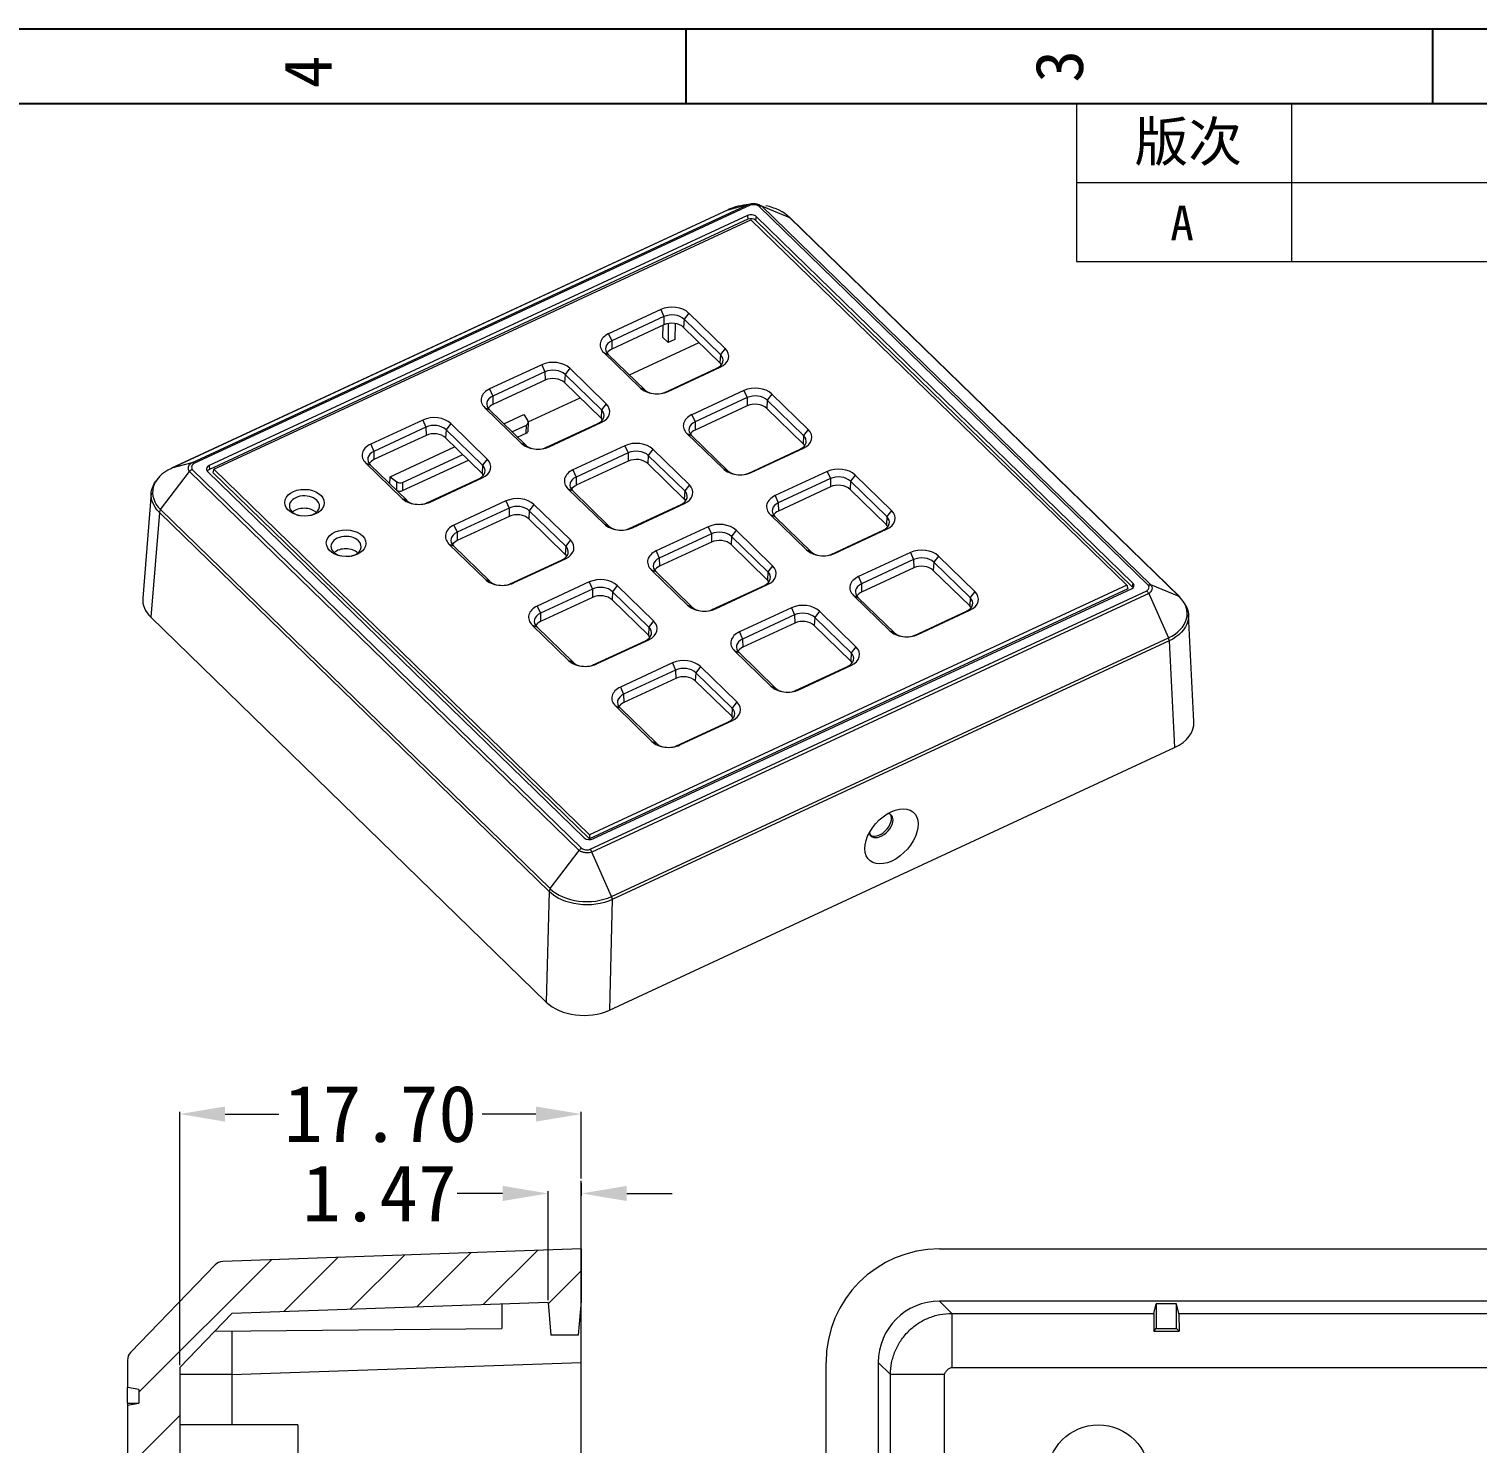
# Model space of a CAD drawing. Header units: inches. Extents: x -855 to -579, y 2307 to 2702.
# Drawn here: x -713.3 to -649.5, y 2636.2 to 2698.6 of the extents above; entities that cross this region are included whole.
import ezdxf
from ezdxf.enums import TextEntityAlignment as Align
from ezdxf.lldxf.tags import DXFTag

# ---------------------------------------------------------------- set-up
doc = ezdxf.new("R2010")
doc.units = ezdxf.units.IN
doc.header["$MEASUREMENT"] = 0
for name, color, linetype in [('10', 7, 'Continuous'), ('50', 7, 'Continuous'), ('dtext', 4, 'Continuous')]:
    doc.layers.add(name, color=color, linetype=linetype)
doc.styles.add('仿宋', font='SIMFANG.TTF', dxfattribs={"width": 0.7})
doc.styles.add('宋体', font='SimSun.ttf', dxfattribs={"width": 0.7})
tags = doc.linetypes.add('PHANTOM', pattern=[2.5, 1.25, -0.25, 0.25, -0.25, 0.25, -0.25]).pattern_tags.tags
tags[14:15] = [DXFTag(74, 4), DXFTag(75, 0), DXFTag(340, '0'), DXFTag(46, 0.0), DXFTag(50, 0.0), DXFTag(44, 0.0), DXFTag(45, 0.0)]
tags[12:13] = [DXFTag(74, 4), DXFTag(75, 0), DXFTag(340, '0'), DXFTag(46, 0.0), DXFTag(50, 0.0), DXFTag(44, 0.0), DXFTag(45, 0.0)]
tags[10:11] = [DXFTag(74, 4), DXFTag(75, 0), DXFTag(340, '0'), DXFTag(46, 0.0), DXFTag(50, 0.0), DXFTag(44, 0.0), DXFTag(45, 0.0)]
tags[8:9] = [DXFTag(74, 4), DXFTag(75, 0), DXFTag(340, '0'), DXFTag(46, 0.0), DXFTag(50, 0.0), DXFTag(44, 0.0), DXFTag(45, 0.0)]
tags[6:7] = [DXFTag(74, 4), DXFTag(75, 0), DXFTag(340, '0'), DXFTag(46, 0.0), DXFTag(50, 0.0), DXFTag(44, 0.0), DXFTag(45, 0.0)]
tags[4:5] = [DXFTag(74, 4), DXFTag(75, 0), DXFTag(340, '0'), DXFTag(46, 0.0), DXFTag(50, 0.0), DXFTag(44, 0.0), DXFTag(45, 0.0)]
doc.dimstyles.new('2.5', dxfattribs={"dimtxt": 2.5, "dimasz": 2, "dimexe": 0.1, "dimexo": 0.1, "dimgap": 0.1, "dimtad": 0, "dimzin": 0, "dimdsep": 46, "dimtxsty": 'Standard', "dimcen": 0, "dimclrd": 4, "dimclre": 4, "dimclrt": 3, "dimadec": 1, "dimazin": 0, "dimtfac": 1, "dimtofl": 0, "dimtmove": 0, "dimatfit": 3, "dimfxl": 0, "dimtolj": 1, "dimtzin": 0, "dimlwd": 9, "dimlwe": 9, "dimarcsym": 0})

# ---------------------------------------------------------------- blocks, each defined once
blk = doc.blocks.new('HATCH1')
at = {"color": 6, "lineweight": 9}
for p, q in [((215.939, 520.332), (218.326, 522.716)), ((218.871, 520.434), (221.258, 522.819)), ((221.804, 520.536), (224.191, 522.921)), ((224.736, 520.639), (227.123, 523.023)), ((209.555, 516.781), (215.394, 522.614)), ((227.594, 520.667), (229.055, 522.126)), ((209.055, 513.454), (211.355, 515.752))]:
    blk.add_line(p, q, dxfattribs=at)
blk = doc.blocks.new('*D63')
at = {"color": 4, "lineweight": 9}
for p, q in [((-690.408, 2642.546), (-690.408, 2647.347)), ((-688.942, 2647.699), (-688.942, 2647.147)), ((-692.408, 2647.247), (-694.408, 2647.247)), ((-686.942, 2647.247), (-684.942, 2647.247))]:
    blk.add_line(p, q, dxfattribs=at)
for points in [[(-692.408, 2647.581), (-692.408, 2646.914), (-690.408, 2647.247)], [(-686.942, 2647.581), (-686.942, 2646.914), (-688.942, 2647.247)]]:
    blk.add_solid(points, dxfattribs=at)
at = {"layer": 'Defpoints', "color": 0, "lineweight": 9}
for p in [(-688.942, 2647.799), (-690.408, 2647.247), (-690.408, 2642.446)]:
    blk.add_point(p, dxfattribs=at)
at = {"color": 3, "lineweight": 9, "insert": (-697.842, 2647.247), "char_height": 2.5, "attachment_point": 5}
blk.add_mtext('\\A1;1.47', dxfattribs=at)
blk = doc.blocks.new('*D64')
at = {"color": 4, "lineweight": 9}
for p, q in [((-706.642, 2639.68), (-706.642, 2650.846)), ((-704.642, 2650.746), (-702.267, 2650.746)), ((-690.942, 2650.746), (-693.317, 2650.746)), ((-688.942, 2647.899), (-688.942, 2650.846))]:
    blk.add_line(p, q, dxfattribs=at)
for points in [[(-704.642, 2651.08), (-704.642, 2650.413), (-706.642, 2650.746)], [(-690.942, 2651.08), (-690.942, 2650.413), (-688.942, 2650.746)]]:
    blk.add_solid(points, dxfattribs=at)
at = {"layer": 'Defpoints', "color": 0, "lineweight": 9}
for p in [(-688.942, 2650.746), (-688.942, 2647.799), (-706.642, 2639.58)]:
    blk.add_point(p, dxfattribs=at)
at = {"color": 3, "lineweight": 9, "insert": (-697.792, 2650.746), "char_height": 2.5, "attachment_point": 5}
blk.add_mtext('\\A1;17.70', dxfattribs=at)
blk = doc.blocks.new('7')
for p, q in [((2265.951, 528.193), (2265.951, 523.193)), ((2315.951, 528.193), (2315.951, 523.193))]:
    blk.add_line(p, q)
for points in [[(2420.951, 241.193), (2010.951, 241.193), (2010.951, 528.193), (2420.951, 528.193)], [(2415.951, 246.193), (2015.951, 246.193), (2015.951, 523.193), (2415.951, 523.193)]]:
    blk.add_lwpolyline(points, close=True)
at = {"style": '宋体'}
for s, p in [('4', (2240.623, 525.312)), ('3', (2290.966, 525.693))]:
    blk.add_text(s, height=3.2, rotation=90, dxfattribs=at).set_placement(p, align=Align.MIDDLE)

msp = doc.modelspace()

# ---------------------------------------------------------------- linework, layer by layer
at = {"layer": '10', "color": 7, "lineweight": 9}
for p, q in [((-706.109, 2679.441), (-681.565, 2690.838)), ((-681.493, 2690.798), (-706.02, 2679.409)), ((-682.464, 2690.6), (-681.566, 2690.838)), ((-663.955, 2674.057), (-681.114, 2690.75)), ((-681.007, 2690.767), (-663.836, 2674.063)), ((-681.006, 2690.767), (-679.761, 2690.256)), ((-682.47, 2690.598), (-707.013, 2679.201)), ((-682.464, 2690.6), (-707.007, 2679.203)), ((-681.615, 2690.343), (-705.344, 2679.324)), ((-681.597, 2690.176), (-705.326, 2679.157)), ((-705.137, 2679.164), (-681.466, 2690.157)), ((-682.464, 2690.6), (-682.47, 2690.598)), ((-681.615, 2690.343), (-681.597, 2690.176)), ((-681.466, 2690.157), (-664.905, 2674.046)), ((-681.232, 2690.294), (-681.263, 2690.133)), ((-664.661, 2673.983), (-681.263, 2690.133)), ((-664.63, 2674.144), (-681.232, 2690.294)), ((-662.59, 2673.552), (-679.761, 2690.256)), ((-662.566, 2673.536), (-679.737, 2690.24)), ((-685.443, 2686.201), (-687.737, 2685.135)), ((-685.443, 2686.201), (-685.303, 2685.885)), ((-685.303, 2685.885), (-687.597, 2684.82)), ((-685.303, 2685.885), (-685.299, 2685.522)), ((-685.109, 2685.58), (-685.119, 2684.739)), ((-684.802, 2685.582), (-684.824, 2684.876)), ((-684.416, 2685.772), (-684.435, 2685.412)), ((-684.21, 2686.044), (-684.416, 2685.772)), ((-682.811, 2684.211), (-684.416, 2685.772)), ((-682.605, 2684.482), (-684.21, 2686.044)), ((-687.737, 2685.135), (-687.597, 2684.82)), ((-685.299, 2685.522), (-687.593, 2684.456)), ((-685.35, 2685.498), (-685.367, 2684.98)), ((-685.119, 2684.739), (-685.367, 2684.98)), ((-682.83, 2683.85), (-684.435, 2685.412)), ((-687.955, 2684.305), (-686.35, 2682.743)), ((-687.955, 2684.305), (-687.754, 2684.222)), ((-687.597, 2684.82), (-687.593, 2684.456)), ((-686.824, 2683.318), (-683.75, 2684.745)), ((-684.824, 2684.876), (-685.119, 2684.739)), ((-682.605, 2684.482), (-682.811, 2684.211)), ((-690.687, 2683.766), (-692.981, 2682.7)), ((-690.687, 2683.766), (-690.547, 2683.45)), ((-687.754, 2684.222), (-686.149, 2682.661)), ((-685.117, 2682.587), (-682.823, 2683.652)), ((-682.823, 2683.652), (-682.968, 2683.613)), ((-682.811, 2684.211), (-682.83, 2683.85)), ((-690.547, 2683.45), (-692.841, 2682.385)), ((-690.542, 2683.086), (-692.837, 2682.021)), ((-690.547, 2683.45), (-690.542, 2683.086)), ((-689.66, 2683.337), (-689.679, 2682.977)), ((-689.454, 2683.609), (-689.66, 2683.337)), ((-688.055, 2681.776), (-689.66, 2683.337)), ((-687.849, 2682.047), (-689.454, 2683.609)), ((-685.262, 2682.548), (-682.968, 2683.613)), ((-692.981, 2682.7), (-692.841, 2682.385)), ((-692.841, 2682.385), (-692.837, 2682.021)), ((-688.074, 2681.415), (-689.679, 2682.977)), ((-686.35, 2682.743), (-686.149, 2682.661)), ((-685.117, 2682.587), (-685.262, 2682.548)), ((-681.774, 2682.632), (-684.068, 2681.566)), ((-681.774, 2682.632), (-681.635, 2682.316)), ((-680.542, 2682.475), (-680.748, 2682.203)), ((-678.937, 2680.913), (-680.542, 2682.475)), ((-693.199, 2681.87), (-691.594, 2680.308)), ((-693.199, 2681.87), (-692.998, 2681.787)), ((-692.998, 2681.787), (-691.393, 2680.226)), ((-691.278, 2681.249), (-688.994, 2682.31)), ((-688.055, 2681.776), (-688.074, 2681.415)), ((-687.849, 2682.047), (-688.055, 2681.776)), ((-681.635, 2682.316), (-683.929, 2681.251)), ((-681.63, 2681.953), (-683.924, 2680.887)), ((-681.635, 2682.316), (-681.63, 2681.953)), ((-680.748, 2682.203), (-680.767, 2681.843)), ((-679.162, 2680.281), (-680.767, 2681.843)), ((-679.143, 2680.642), (-680.748, 2682.203)), ((-695.93, 2681.33), (-698.224, 2680.265)), ((-695.93, 2681.33), (-695.791, 2681.015)), ((-694.698, 2681.174), (-694.904, 2680.902)), ((-693.093, 2679.612), (-694.698, 2681.174)), ((-692.355, 2681.162), (-691.471, 2681.572)), ((-691.997, 2680.814), (-691.361, 2681.109)), ((-691.471, 2681.572), (-691.294, 2681.287)), ((-691.369, 2680.751), (-691.361, 2681.109)), ((-691.283, 2680.854), (-691.275, 2681.222)), ((-690.506, 2680.113), (-688.212, 2681.178)), ((-690.361, 2680.152), (-688.067, 2681.217)), ((-688.067, 2681.217), (-688.212, 2681.178)), ((-684.068, 2681.566), (-683.929, 2681.251)), ((-683.929, 2681.251), (-683.924, 2680.887)), ((-695.791, 2681.015), (-698.085, 2679.95)), ((-695.786, 2680.651), (-698.08, 2679.586)), ((-695.791, 2681.015), (-695.786, 2680.651)), ((-694.904, 2680.902), (-694.923, 2680.542)), ((-693.318, 2678.98), (-694.923, 2680.542)), ((-693.299, 2679.341), (-694.904, 2680.902)), ((-691.75, 2680.574), (-691.369, 2680.751)), ((-684.286, 2680.736), (-682.681, 2679.174)), ((-684.286, 2680.736), (-684.085, 2680.653)), ((-684.085, 2680.653), (-682.48, 2679.092)), ((-679.143, 2680.642), (-679.162, 2680.281)), ((-678.937, 2680.913), (-679.143, 2680.642)), ((-698.224, 2680.265), (-698.085, 2679.95)), ((-698.085, 2679.95), (-698.08, 2679.586)), ((-697.37, 2678.833), (-694.525, 2680.154)), ((-691.594, 2680.308), (-691.393, 2680.226)), ((-690.361, 2680.152), (-690.506, 2680.113)), ((-687.018, 2680.197), (-689.312, 2679.131)), ((-686.878, 2679.881), (-689.172, 2678.816)), ((-687.018, 2680.197), (-686.878, 2679.881)), ((-686.878, 2679.881), (-686.874, 2679.518)), ((-685.785, 2680.04), (-685.991, 2679.768)), ((-684.18, 2678.478), (-685.785, 2680.04)), ((-681.594, 2678.979), (-679.299, 2680.045)), ((-681.449, 2679.018), (-679.154, 2680.083)), ((-679.154, 2680.083), (-679.299, 2680.045)), ((-707.007, 2679.203), (-707.013, 2679.201)), ((-706.109, 2679.441), (-707.007, 2679.203)), ((-705.344, 2679.324), (-705.326, 2679.157)), ((-698.442, 2679.435), (-696.837, 2677.873)), ((-698.442, 2679.435), (-698.241, 2679.352)), ((-698.241, 2679.352), (-696.636, 2677.791)), ((-696.82, 2678.22), (-693.92, 2679.566)), ((-696.817, 2678.575), (-694.167, 2679.806)), ((-693.299, 2679.341), (-693.318, 2678.98)), ((-693.093, 2679.612), (-693.299, 2679.341)), ((-686.874, 2679.518), (-689.168, 2678.452)), ((-685.991, 2679.768), (-686.01, 2679.408)), ((-684.405, 2677.846), (-686.01, 2679.408)), ((-684.386, 2678.207), (-685.991, 2679.768)), ((-682.681, 2679.174), (-682.48, 2679.092)), ((-707.485, 2677.382), (-706.208, 2679.064)), ((-689.036, 2662.36), (-706.207, 2679.065)), ((-706.087, 2679.153), (-688.927, 2662.46)), ((-705.411, 2679.066), (-688.81, 2662.916)), ((-705.137, 2679.164), (-705.188, 2679.023)), ((-688.586, 2662.873), (-705.188, 2679.023)), ((-688.576, 2663.054), (-705.137, 2679.164)), ((-697.384, 2678.518), (-697.37, 2678.833)), ((-697.37, 2678.833), (-697.073, 2678.603)), ((-697.076, 2678.226), (-697.073, 2678.603)), ((-696.817, 2678.575), (-696.82, 2678.22)), ((-695.75, 2677.678), (-693.455, 2678.743)), ((-695.605, 2677.717), (-693.31, 2678.782)), ((-693.31, 2678.782), (-693.455, 2678.743)), ((-689.312, 2679.131), (-689.172, 2678.816)), ((-689.172, 2678.816), (-689.168, 2678.452)), ((-681.449, 2679.018), (-681.594, 2678.979)), ((-678.106, 2679.063), (-680.4, 2677.997)), ((-677.966, 2678.747), (-680.26, 2677.682)), ((-678.106, 2679.063), (-677.966, 2678.747)), ((-677.966, 2678.747), (-677.961, 2678.384)), ((-677.079, 2678.634), (-677.098, 2678.274)), ((-676.873, 2678.906), (-677.079, 2678.634)), ((-675.474, 2677.073), (-677.079, 2678.634)), ((-675.268, 2677.344), (-676.873, 2678.906)), ((-707.896, 2678.111), (-708.271, 2673.486)), ((-697.096, 2678.238), (-697.076, 2678.226)), ((-689.53, 2678.301), (-687.925, 2676.739)), ((-689.53, 2678.301), (-689.329, 2678.218)), ((-689.329, 2678.218), (-687.724, 2676.657)), ((-684.386, 2678.207), (-684.405, 2677.846)), ((-684.18, 2678.478), (-684.386, 2678.207)), ((-680.4, 2677.997), (-680.26, 2677.682)), ((-677.961, 2678.384), (-680.255, 2677.318)), ((-675.493, 2676.712), (-677.098, 2678.274)), ((-707.538, 2677.26), (-707.913, 2672.636)), ((-690.365, 2660.553), (-707.536, 2677.258)), ((-707.485, 2677.382), (-690.313, 2660.678)), ((-696.837, 2677.873), (-696.636, 2677.791)), ((-695.605, 2677.717), (-695.75, 2677.678)), ((-692.262, 2677.762), (-694.556, 2676.696)), ((-692.122, 2677.446), (-694.416, 2676.381)), ((-692.262, 2677.762), (-692.122, 2677.446)), ((-692.122, 2677.446), (-692.117, 2677.083)), ((-691.235, 2677.333), (-691.254, 2676.973)), ((-691.029, 2677.605), (-691.235, 2677.333)), ((-689.63, 2675.772), (-691.235, 2677.333)), ((-689.424, 2676.043), (-691.029, 2677.605)), ((-686.837, 2676.544), (-684.543, 2677.61)), ((-686.692, 2676.583), (-684.398, 2677.648)), ((-684.398, 2677.648), (-684.543, 2677.61)), ((-680.26, 2677.682), (-680.255, 2677.318)), ((-675.268, 2677.344), (-675.474, 2677.073)), ((-694.556, 2676.696), (-694.416, 2676.381)), ((-692.117, 2677.083), (-694.411, 2676.017)), ((-689.649, 2675.411), (-691.254, 2676.973)), ((-687.925, 2676.739), (-687.724, 2676.657)), ((-683.349, 2676.628), (-685.643, 2675.562)), ((-683.349, 2676.628), (-683.209, 2676.312)), ((-680.618, 2677.167), (-679.013, 2675.606)), ((-680.618, 2677.167), (-680.417, 2677.085)), ((-680.417, 2677.085), (-678.812, 2675.523)), ((-675.474, 2677.073), (-675.493, 2676.712)), ((-694.416, 2676.381), (-694.411, 2676.017)), ((-689.424, 2676.043), (-689.63, 2675.772)), ((-686.692, 2676.583), (-686.837, 2676.544)), ((-683.209, 2676.312), (-685.504, 2675.247)), ((-683.209, 2676.312), (-683.205, 2675.949)), ((-682.323, 2676.199), (-682.342, 2675.839)), ((-682.117, 2676.471), (-682.323, 2676.199)), ((-680.718, 2674.638), (-682.323, 2676.199)), ((-680.512, 2674.909), (-682.117, 2676.471)), ((-677.925, 2675.41), (-675.631, 2676.476)), ((-677.78, 2675.449), (-675.486, 2676.514)), ((-675.486, 2676.514), (-675.631, 2676.476)), ((-694.774, 2675.866), (-693.169, 2674.304)), ((-694.774, 2675.866), (-694.573, 2675.783)), ((-694.573, 2675.783), (-692.968, 2674.222)), ((-689.63, 2675.772), (-689.649, 2675.411)), ((-685.643, 2675.562), (-685.504, 2675.247)), ((-683.205, 2675.949), (-685.499, 2674.883)), ((-680.737, 2674.277), (-682.342, 2675.839)), ((-679.013, 2675.606), (-678.812, 2675.523)), ((-677.78, 2675.449), (-677.925, 2675.41)), ((-674.437, 2675.494), (-676.731, 2674.428)), ((-674.437, 2675.494), (-674.297, 2675.178)), ((-692.081, 2674.109), (-689.787, 2675.174)), ((-691.936, 2674.148), (-689.642, 2675.213)), ((-689.642, 2675.213), (-689.787, 2675.174)), ((-685.861, 2674.732), (-684.256, 2673.171)), ((-685.861, 2674.732), (-685.66, 2674.649)), ((-685.504, 2675.247), (-685.499, 2674.883)), ((-680.512, 2674.909), (-680.718, 2674.638)), ((-674.297, 2675.178), (-676.591, 2674.113)), ((-674.293, 2674.815), (-676.587, 2673.749)), ((-674.297, 2675.178), (-674.293, 2674.815)), ((-673.41, 2675.065), (-673.429, 2674.705)), ((-671.824, 2673.143), (-673.429, 2674.705)), ((-673.204, 2675.337), (-673.41, 2675.065)), ((-671.805, 2673.504), (-673.41, 2675.065)), ((-671.599, 2673.775), (-673.204, 2675.337)), ((-693.169, 2674.304), (-692.968, 2674.222)), ((-691.936, 2674.148), (-692.081, 2674.109)), ((-688.593, 2674.193), (-690.887, 2673.127)), ((-688.593, 2674.193), (-688.453, 2673.877)), ((-685.66, 2674.649), (-684.055, 2673.088)), ((-683.024, 2673.014), (-680.729, 2674.079)), ((-680.729, 2674.079), (-680.874, 2674.041)), ((-680.718, 2674.638), (-680.737, 2674.277)), ((-676.731, 2674.428), (-676.591, 2674.113)), ((-676.591, 2674.113), (-676.587, 2673.749)), ((-664.63, 2674.144), (-664.661, 2673.983)), ((-688.453, 2673.877), (-690.747, 2672.812)), ((-688.449, 2673.514), (-690.743, 2672.448)), ((-664.858, 2673.892), (-688.586, 2662.873)), ((-664.905, 2674.046), (-688.576, 2663.054)), ((-688.548, 2662.412), (-664.022, 2673.801)), ((-663.934, 2673.686), (-688.477, 2662.289)), ((-688.453, 2673.877), (-688.449, 2673.514)), ((-688.427, 2662.867), (-664.698, 2673.886)), ((-687.566, 2673.764), (-687.585, 2673.404)), ((-687.36, 2674.036), (-687.566, 2673.764)), ((-685.961, 2672.203), (-687.566, 2673.764)), ((-685.755, 2672.474), (-687.36, 2674.036)), ((-683.169, 2672.975), (-680.874, 2674.041)), ((-676.949, 2673.598), (-675.344, 2672.037)), ((-676.949, 2673.598), (-676.748, 2673.516)), ((-676.748, 2673.516), (-675.143, 2671.954)), ((-671.805, 2673.504), (-671.824, 2673.143)), ((-671.599, 2673.775), (-671.805, 2673.504)), ((-664.905, 2674.046), (-664.858, 2673.892)), ((-663.934, 2673.686), (-663.068, 2671.731)), ((-662.59, 2673.552), (-663.835, 2674.062)), ((-690.887, 2673.127), (-690.747, 2672.812)), ((-690.747, 2672.812), (-690.743, 2672.448)), ((-685.98, 2671.842), (-687.585, 2673.404)), ((-684.256, 2673.171), (-684.055, 2673.088)), ((-683.024, 2673.014), (-683.169, 2672.975)), ((-679.681, 2673.059), (-681.975, 2671.993)), ((-679.681, 2673.059), (-679.541, 2672.743)), ((-678.448, 2672.902), (-678.654, 2672.63)), ((-676.843, 2671.34), (-678.448, 2672.902)), ((-674.256, 2671.841), (-671.962, 2672.907)), ((-674.111, 2671.88), (-671.817, 2672.945)), ((-671.817, 2672.945), (-671.962, 2672.907)), ((-707.913, 2672.636), (-690.485, 2655.682)), ((-691.105, 2672.297), (-689.5, 2670.735)), ((-691.105, 2672.297), (-690.904, 2672.214)), ((-690.904, 2672.214), (-689.299, 2670.653)), ((-685.961, 2672.203), (-685.98, 2671.842)), ((-685.755, 2672.474), (-685.961, 2672.203)), ((-679.541, 2672.743), (-681.835, 2671.678)), ((-679.536, 2672.38), (-681.83, 2671.314)), ((-679.541, 2672.743), (-679.536, 2672.38)), ((-678.654, 2672.63), (-678.673, 2672.27)), ((-677.068, 2670.708), (-678.673, 2672.27)), ((-677.049, 2671.069), (-678.654, 2672.63)), ((-661.941, 2668.04), (-662.18, 2672.743)), ((-688.412, 2670.54), (-686.118, 2671.606)), ((-688.267, 2670.579), (-685.973, 2671.644)), ((-687.611, 2660.334), (-663.068, 2671.731)), ((-663.034, 2671.596), (-687.577, 2660.199)), ((-685.973, 2671.644), (-686.118, 2671.606)), ((-681.975, 2671.993), (-681.835, 2671.678)), ((-681.835, 2671.678), (-681.83, 2671.314)), ((-675.344, 2672.037), (-675.143, 2671.954)), ((-674.111, 2671.88), (-674.256, 2671.841)), ((-663.032, 2671.597), (-662.792, 2666.895)), ((-682.193, 2671.163), (-680.587, 2669.602)), ((-682.193, 2671.163), (-681.992, 2671.081)), ((-681.992, 2671.081), (-680.387, 2669.519)), ((-677.049, 2671.069), (-677.068, 2670.708)), ((-676.843, 2671.34), (-677.049, 2671.069)), ((-689.5, 2670.735), (-689.299, 2670.653)), ((-688.267, 2670.579), (-688.412, 2670.54)), ((-684.924, 2670.624), (-687.218, 2669.558)), ((-684.784, 2670.308), (-687.079, 2669.243)), ((-684.924, 2670.624), (-684.784, 2670.308)), ((-684.784, 2670.308), (-684.78, 2669.945)), ((-683.692, 2670.467), (-683.898, 2670.195)), ((-682.087, 2668.905), (-683.692, 2670.467)), ((-679.5, 2669.406), (-677.206, 2670.472)), ((-679.355, 2669.445), (-677.061, 2670.51)), ((-677.061, 2670.51), (-677.206, 2670.472)), ((-684.78, 2669.945), (-687.074, 2668.879)), ((-683.898, 2670.195), (-683.917, 2669.835)), ((-682.312, 2668.273), (-683.917, 2669.835)), ((-682.293, 2668.634), (-683.898, 2670.195)), ((-680.587, 2669.602), (-680.387, 2669.519)), ((-687.218, 2669.558), (-687.079, 2669.243)), ((-687.079, 2669.243), (-687.074, 2668.879)), ((-679.355, 2669.445), (-679.5, 2669.406)), ((-687.436, 2668.728), (-685.831, 2667.167)), ((-687.436, 2668.728), (-687.235, 2668.646)), ((-687.235, 2668.646), (-685.63, 2667.084)), ((-682.293, 2668.634), (-682.312, 2668.273)), ((-682.087, 2668.905), (-682.293, 2668.634)), ((-684.743, 2666.971), (-682.449, 2668.037)), ((-684.599, 2667.01), (-682.304, 2668.075)), ((-682.304, 2668.075), (-682.449, 2668.037)), ((-685.831, 2667.167), (-685.63, 2667.084)), ((-687.702, 2655.328), (-662.792, 2666.895)), ((-684.599, 2667.01), (-684.743, 2666.971)), ((-688.576, 2663.054), (-688.586, 2662.873)), ((-690.313, 2660.678), (-689.036, 2662.36)), ((-687.611, 2660.334), (-688.477, 2662.288)), ((-690.363, 2660.552), (-690.485, 2655.682)), ((-687.58, 2660.198), (-687.702, 2655.328)), ((-688.942, 2644.799), (-704.742, 2644.247)), ((-688.942, 2644.799), (-688.942, 2642.498)), ((-673.158, 2644.799), (-597.152, 2644.799)), ((-708.802, 2640.246), (-705.085, 2644.095)), ((-690.408, 2642.446), (-704.343, 2641.96)), ((-692.442, 2642.375), (-692.442, 2641.295)), ((-690.408, 2642.446), (-690.282, 2640.998)), ((-688.942, 2642.498), (-689.073, 2640.998)), ((-688.942, 2639.799), (-688.942, 2642.498)), ((-644.155, 2642.498), (-673.156, 2642.498)), ((-672.618, 2641.96), (-673.156, 2642.498)), ((-663.709, 2641.96), (-663.605, 2642.375)), ((-662.705, 2642.375), (-663.605, 2642.375)), ((-663.605, 2642.375), (-663.605, 2641.295)), ((-662.602, 2641.96), (-662.705, 2642.375)), ((-662.705, 2641.295), (-662.705, 2642.375)), ((-706.642, 2639.58), (-704.343, 2641.96)), ((-672.618, 2641.96), (-663.709, 2641.96)), ((-672.618, 2641.96), (-672.618, 2639.58)), ((-663.709, 2641.96), (-663.716, 2641.184)), ((-662.602, 2641.96), (-644.069, 2641.96)), ((-662.602, 2641.96), (-662.595, 2641.184)), ((-705.092, 2641.184), (-692.442, 2641.295)), ((-689.073, 2640.998), (-690.282, 2640.998)), ((-663.716, 2641.184), (-663.605, 2641.295)), ((-663.716, 2641.184), (-662.595, 2641.184)), ((-663.605, 2641.295), (-662.705, 2641.295)), ((-662.595, 2641.184), (-662.705, 2641.295)), ((-708.942, 2639.899), (-708.942, 2638.689)), ((-704.343, 2639.261), (-688.942, 2639.799)), ((-688.942, 2563.799), (-688.942, 2639.799)), ((-678.155, 2563.796), (-678.155, 2639.802)), ((-675.854, 2639.799), (-675.854, 2563.799)), ((-675.316, 2639.261), (-675.854, 2639.799)), ((-706.642, 2639.58), (-706.642, 2635.049)), ((-704.343, 2639.261), (-706.642, 2639.261)), ((-704.343, 2639.261), (-704.343, 2637.049)), ((-675.316, 2630.353), (-675.316, 2639.261)), ((-672.936, 2639.261), (-675.316, 2639.261)), ((-672.936, 2564.337), (-672.936, 2639.261)), ((-672.618, 2639.58), (-597.693, 2639.58)), ((-708.442, 2638.601), (-708.942, 2638.689)), ((-708.942, 2638.001), (-708.942, 2638.689)), ((-708.442, 2638.601), (-708.442, 2638.001)), ((-708.942, 2637.912), (-708.442, 2638.001)), ((-708.942, 2638.001), (-708.442, 2638.001)), ((-708.942, 2638.001), (-708.942, 2637.912)), ((-708.942, 2637.912), (-708.942, 2631.512)), ((-701.442, 2637.049), (-706.642, 2637.049)), ((-701.442, 2637.049), (-701.442, 2632.549))]:
    msp.add_line(p, q, dxfattribs=at)
at = {"layer": '10', "color": 1, "linetype": 'PHANTOM', "lineweight": 9, "ltscale": 8}
msp.add_line((-688.942, 2555.799), (-688.942, 2647.799), dxfattribs=at)
at = {"layer": '10', "color": 7, "lineweight": 9}
msp.add_circle((-666.155, 2634.799), 2.25, dxfattribs=at)
for centre, start, end in [((-704.725, 2643.748), 92, 136), ((-708.442, 2639.899), 136, 180)]:
    msp.add_arc(centre, 0.5, start, end, dxfattribs=at)
for centre, major_axis, ratio, start_param, end_param in [((-681.457, 2690.19), (0.275, -0.004), 0.674992, 0.620321, 2.191118), ((-681.459, 2690.042), (-0.24, 0.003), 0.674992, 3.761914, 5.33271), ((-679.877, 2690.097), (0.139, 0.143), 0.600362, 6.28318, 6.51999), ((-684.936, 2685.707), (-0.885, 0.013), 0.674992, 3.761914, 5.33271), ((-684.938, 2685.53), (-0.637, 0.009), 0.674992, 3.761914, 5.33271), ((-684.943, 2685.176), (-0.62, 0.009), 0.674992, 3.761914, 5.33271), ((-687.23, 2684.642), (-0.885, 0.013), 0.674992, 5.33271, 6.903507), ((-687.232, 2684.465), (-0.637, 0.009), 0.674992, 5.33271, 6.903507), ((-687.237, 2684.11), (-0.62, 0.009), 0.674992, 5.33271, 5.881607), ((-683.331, 2684.146), (-0.885, 0.013), 0.674992, 2.191118, 3.761914), ((-690.179, 2683.272), (-0.885, 0.013), 0.674992, 3.761914, 5.33271), ((-683.333, 2683.969), (-0.637, 0.009), 0.674992, 2.191118, 3.761914), ((-683.338, 2683.614), (-0.62, 0.009), 0.674992, 3.543179, 3.761914), ((-690.182, 2683.095), (-0.637, 0.009), 0.674992, 3.761914, 5.33271), ((-690.187, 2682.741), (-0.62, 0.009), 0.674992, 3.761914, 5.33271), ((-692.473, 2682.207), (-0.885, 0.013), 0.674992, 5.33271, 6.903507), ((-692.476, 2682.03), (-0.637, 0.009), 0.674992, 5.33271, 6.903507), ((-685.625, 2683.08), (-0.885, 0.013), 0.674992, 0.620321, 2.191118), ((-685.627, 2682.903), (-0.637, 0.009), 0.674992, 0.620321, 1.184311), ((-685.627, 2682.903), (-0.637, 0.009), 0.674992, 1.957289, 2.191118), ((-681.267, 2682.138), (-0.885, 0.013), 0.674992, 3.761914, 5.33271), ((-681.269, 2681.961), (-0.637, 0.009), 0.674992, 3.761914, 5.33271), ((-692.481, 2681.675), (-0.62, 0.009), 0.674992, 5.33271, 5.881607), ((-688.577, 2681.534), (-0.637, 0.009), 0.674992, 2.191118, 3.761914), ((-688.574, 2681.711), (-0.885, 0.013), 0.674992, 2.191118, 3.761914), ((-681.275, 2681.607), (-0.62, 0.009), 0.674992, 3.761914, 5.33271), ((-695.423, 2680.837), (-0.885, 0.013), 0.674992, 3.761914, 5.33271), ((-695.426, 2680.66), (-0.637, 0.009), 0.674992, 3.761914, 5.33271), ((-691.475, 2681.233), (-0.199, 0.019), 0.725733, 2.248198, 3.644462), ((-688.582, 2681.179), (-0.62, 0.009), 0.674992, 3.543179, 3.761914), ((-683.561, 2681.073), (-0.885, 0.013), 0.674992, 5.33271, 6.903507), ((-683.564, 2680.896), (-0.637, 0.009), 0.674992, 5.33271, 6.903507), ((-695.431, 2680.306), (-0.62, 0.009), 0.674992, 3.761914, 5.33271), ((-691.483, 2680.85), (-0.2, -0.009), 0.62073, 2.153636, 3.099544), ((-683.569, 2680.541), (-0.62, 0.009), 0.674992, 5.33271, 5.881607), ((-679.664, 2680.4), (-0.637, 0.009), 0.674992, 2.191118, 3.761914), ((-679.662, 2680.577), (-0.885, 0.013), 0.674992, 2.191118, 3.761914), ((-697.717, 2679.772), (-0.885, 0.013), 0.674992, 5.33271, 6.903507), ((-697.72, 2679.595), (-0.637, 0.009), 0.674992, 5.33271, 6.903507), ((-690.868, 2680.645), (-0.885, 0.013), 0.674992, 0.620321, 2.191118), ((-690.871, 2680.468), (-0.637, 0.009), 0.674992, 0.620321, 1.184311), ((-690.871, 2680.468), (-0.637, 0.009), 0.674992, 1.957289, 2.191118), ((-686.511, 2679.703), (-0.885, 0.013), 0.674992, 3.761914, 5.33271), ((-686.513, 2679.526), (-0.637, 0.009), 0.674992, 3.761914, 5.33271), ((-679.67, 2680.045), (-0.62, 0.009), 0.674992, 3.543179, 3.761914), ((-705.186, 2679.171), (0.275, -0.004), 0.674992, 2.191118, 3.761914), ((-697.725, 2679.24), (-0.62, 0.009), 0.674992, 5.33271, 5.881607), ((-693.82, 2679.099), (-0.637, 0.009), 0.674992, 2.191118, 3.761914), ((-693.818, 2679.275), (-0.885, 0.013), 0.674992, 2.191118, 3.761914), ((-686.518, 2679.172), (-0.62, 0.009), 0.674992, 3.761914, 5.33271), ((-681.956, 2679.511), (-0.885, 0.013), 0.674992, 0.620321, 2.191118), ((-677.598, 2678.569), (-0.885, 0.013), 0.674992, 3.761914, 5.33271), ((-705.188, 2679.023), (-0.24, 0.003), 0.674992, 5.33271, 5.997004), ((-696.932, 2678.7), (-0.199, 0.019), 0.72497, 0.852844, 2.249107), ((-693.826, 2678.744), (-0.62, 0.009), 0.674992, 3.543179, 3.761914), ((-688.805, 2678.638), (-0.885, 0.013), 0.674992, 5.33271, 6.903507), ((-688.807, 2678.461), (-0.637, 0.009), 0.674992, 5.33271, 6.903507), ((-681.959, 2679.334), (-0.637, 0.009), 0.674992, 0.620321, 1.184311), ((-681.959, 2679.334), (-0.637, 0.009), 0.674992, 1.957289, 2.191118), ((-677.601, 2678.392), (-0.637, 0.009), 0.674992, 3.761914, 5.33271), ((-701.144, 2677.539), (-0.665, 0.01), 0.674992, 3.761912, 6.283185), ((-696.935, 2678.318), (-0.2, -0.009), 0.621344, 0.756353, 2.152617), ((-691.754, 2677.268), (-0.885, 0.013), 0.674992, 3.761914, 5.33271), ((-688.812, 2678.106), (-0.62, 0.009), 0.674992, 5.33271, 5.881607), ((-684.908, 2677.965), (-0.637, 0.009), 0.674992, 2.191118, 3.761914), ((-684.906, 2678.142), (-0.885, 0.013), 0.674992, 2.191118, 3.761914), ((-679.892, 2677.504), (-0.885, 0.013), 0.674992, 5.33271, 6.903507), ((-677.606, 2678.038), (-0.62, 0.009), 0.674992, 3.761914, 5.33271), ((-707.374, 2677.33), (0.139, 0.144), 0.601902, 1.771741, 2.539716), ((-707.372, 2677.329), (0.14, 0.143), 0.600722, 1.772917, 2.540862), ((-701.144, 2677.539), (-0.665, 0.01), 0.674992, 0, 1.195725), ((-701.152, 2677.008), (-0.64, 0.009), 0.674992, 3.761915, 5.661595), ((-701.144, 2677.539), (-0.665, 0.01), 0.674992, 1.945779, 3.761916), ((-696.112, 2678.21), (-0.885, 0.013), 0.674992, 0.620321, 2.191118), ((-696.115, 2678.033), (-0.637, 0.009), 0.674992, 0.620321, 1.184311), ((-696.115, 2678.033), (-0.637, 0.009), 0.674992, 1.957289, 2.191118), ((-691.757, 2677.091), (-0.637, 0.009), 0.674992, 3.761914, 5.33271), ((-684.913, 2677.61), (-0.62, 0.009), 0.674992, 3.543179, 3.761914), ((-679.895, 2677.327), (-0.637, 0.009), 0.674992, 5.33271, 6.903507), ((-679.9, 2676.973), (-0.62, 0.009), 0.674992, 5.33271, 5.881607), ((-675.993, 2677.008), (-0.885, 0.013), 0.674992, 2.191118, 3.761914), ((-694.048, 2676.203), (-0.885, 0.013), 0.674992, 5.33271, 6.903507), ((-691.762, 2676.737), (-0.62, 0.009), 0.674992, 3.761914, 5.33271), ((-687.2, 2677.076), (-0.885, 0.013), 0.674992, 0.620321, 2.191118), ((-687.202, 2676.899), (-0.637, 0.009), 0.674992, 0.620321, 1.184311), ((-682.842, 2676.134), (-0.885, 0.013), 0.674992, 3.761914, 5.33271), ((-675.996, 2676.831), (-0.637, 0.009), 0.674992, 2.191118, 3.761914), ((-676.001, 2676.476), (-0.62, 0.009), 0.674992, 3.543179, 3.761914), ((-699.31, 2675.755), (-0.665, 0.01), 0.674992, 3.761912, 6.283185), ((-699.31, 2675.755), (-0.665, 0.01), 0.674992, 1.945779, 3.761916), ((-694.051, 2676.026), (-0.637, 0.009), 0.674992, 5.33271, 6.903507), ((-694.056, 2675.671), (-0.62, 0.009), 0.674992, 5.33271, 5.881607), ((-690.149, 2675.707), (-0.885, 0.013), 0.674992, 2.191118, 3.761914), ((-687.202, 2676.899), (-0.637, 0.009), 0.674992, 1.957289, 2.191118), ((-682.844, 2675.957), (-0.637, 0.009), 0.674992, 3.761914, 5.33271), ((-682.85, 2675.603), (-0.62, 0.009), 0.674992, 3.761914, 5.33271), ((-699.31, 2675.755), (-0.665, 0.01), 0.674992, 0, 1.195725), ((-699.318, 2675.224), (-0.64, 0.009), 0.674992, 3.761915, 5.661595), ((-690.152, 2675.53), (-0.637, 0.009), 0.674992, 2.191118, 3.761914), ((-690.157, 2675.175), (-0.62, 0.009), 0.674992, 3.543179, 3.761914), ((-685.136, 2675.069), (-0.885, 0.013), 0.674992, 5.33271, 6.903507), ((-678.287, 2675.942), (-0.885, 0.013), 0.674992, 0.620321, 2.191118), ((-678.29, 2675.765), (-0.637, 0.009), 0.674992, 0.620321, 1.184311), ((-678.29, 2675.765), (-0.637, 0.009), 0.674992, 1.957289, 2.191118), ((-673.93, 2675), (-0.885, 0.013), 0.674992, 3.761914, 5.33271), ((-685.139, 2674.892), (-0.637, 0.009), 0.674992, 5.33271, 6.903507), ((-685.144, 2674.538), (-0.62, 0.009), 0.674992, 5.33271, 5.881607), ((-681.237, 2674.573), (-0.885, 0.013), 0.674992, 2.191118, 3.761914), ((-673.932, 2674.823), (-0.637, 0.009), 0.674992, 3.761914, 5.33271), ((-673.937, 2674.469), (-0.62, 0.009), 0.674992, 3.761914, 5.33271), ((-692.443, 2674.641), (-0.885, 0.013), 0.674992, 0.620321, 2.191118), ((-692.446, 2674.464), (-0.637, 0.009), 0.674992, 0.620321, 1.184311), ((-692.446, 2674.464), (-0.637, 0.009), 0.674992, 1.957289, 2.191118), ((-688.086, 2673.699), (-0.885, 0.013), 0.674992, 3.761914, 5.33271), ((-681.239, 2674.396), (-0.637, 0.009), 0.674992, 2.191118, 3.761914), ((-681.245, 2674.041), (-0.62, 0.009), 0.674992, 3.543179, 3.761914), ((-676.224, 2673.935), (-0.885, 0.013), 0.674992, 5.33271, 6.903507), ((-676.226, 2673.758), (-0.637, 0.009), 0.674992, 5.33271, 6.903507), ((-664.856, 2674.04), (0.275, -0.004), 0.674992, 5.33271, 6.903507), ((-706.272, 2673.396), (-2.002, 0.03), 0.674215, 6.238683, 6.903424), ((-688.088, 2673.522), (-0.637, 0.009), 0.674992, 3.761914, 5.33271), ((-688.093, 2673.168), (-0.62, 0.009), 0.674992, 3.761914, 5.33271), ((-676.231, 2673.404), (-0.62, 0.009), 0.674992, 5.33271, 5.881607), ((-672.327, 2673.262), (-0.637, 0.009), 0.674992, 2.191118, 3.761914), ((-672.325, 2673.439), (-0.885, 0.013), 0.674992, 2.191118, 3.761914), ((-664.858, 2673.892), (-0.24, 0.003), 0.674992, 3.427749, 3.761914), ((-662.705, 2673.393), (0.139, 0.143), 0.600362, 6.283178, 6.519988), ((-662.704, 2673.391), (0.14, 0.143), 0.598819, 5.969314, 6.520935), ((-690.38, 2672.634), (-0.885, 0.013), 0.674992, 5.33271, 6.903507), ((-690.382, 2672.457), (-0.637, 0.009), 0.674992, 5.33271, 6.903507), ((-683.531, 2673.507), (-0.885, 0.013), 0.674992, 0.620321, 2.191118), ((-683.534, 2673.33), (-0.637, 0.009), 0.674992, 0.620321, 1.184311), ((-683.534, 2673.33), (-0.637, 0.009), 0.674992, 1.957289, 2.191118), ((-679.173, 2672.565), (-0.885, 0.013), 0.674992, 3.761914, 5.33271), ((-679.176, 2672.388), (-0.637, 0.009), 0.674992, 3.761914, 5.33271), ((-672.332, 2672.908), (-0.62, 0.009), 0.674992, 3.543179, 3.761914), ((-690.387, 2672.103), (-0.62, 0.009), 0.674992, 5.33271, 5.881607), ((-686.483, 2671.961), (-0.637, 0.009), 0.674992, 2.191118, 3.761914), ((-686.481, 2672.138), (-0.885, 0.013), 0.674992, 2.191118, 3.761914), ((-679.181, 2672.034), (-0.62, 0.009), 0.674992, 3.761914, 5.33271), ((-686.488, 2671.606), (-0.62, 0.009), 0.674992, 3.543179, 3.761914), ((-681.467, 2671.5), (-0.885, 0.013), 0.674992, 5.33271, 6.903507), ((-681.47, 2671.323), (-0.637, 0.009), 0.674992, 5.33271, 6.903507), ((-674.619, 2672.373), (-0.885, 0.013), 0.674992, 0.620321, 2.191118), ((-674.621, 2672.196), (-0.637, 0.009), 0.674992, 0.620321, 1.184311), ((-674.621, 2672.196), (-0.637, 0.009), 0.674992, 1.957289, 2.191118), ((-663.149, 2671.702), (0.084, -0.181), 0.428895, 0.761856, 1.529801), ((-663.147, 2671.703), (0.084, -0.182), 0.431217, 0.763024, 1.531003), ((-681.475, 2670.969), (-0.62, 0.009), 0.674992, 5.33271, 5.881607), ((-677.571, 2670.827), (-0.637, 0.009), 0.674992, 2.191118, 3.761914), ((-677.568, 2671.004), (-0.885, 0.013), 0.674992, 2.191118, 3.761914), ((-688.775, 2671.072), (-0.885, 0.013), 0.674992, 0.620321, 2.191118), ((-688.777, 2670.895), (-0.637, 0.009), 0.674992, 0.620321, 1.184311), ((-688.777, 2670.895), (-0.637, 0.009), 0.674992, 1.957289, 2.191118), ((-684.417, 2670.13), (-0.885, 0.013), 0.674992, 3.761914, 5.33271), ((-684.419, 2669.953), (-0.637, 0.009), 0.674992, 3.761914, 5.33271), ((-677.576, 2670.472), (-0.62, 0.009), 0.674992, 3.543179, 3.761914), ((-684.425, 2669.599), (-0.62, 0.009), 0.674992, 3.761914, 5.33271), ((-679.862, 2669.938), (-0.885, 0.013), 0.674992, 0.620321, 2.191118), ((-686.711, 2669.065), (-0.885, 0.013), 0.674992, 5.33271, 6.903507), ((-686.714, 2668.888), (-0.637, 0.009), 0.674992, 5.33271, 6.903507), ((-679.865, 2669.761), (-0.637, 0.009), 0.674992, 0.620321, 1.184311), ((-679.865, 2669.761), (-0.637, 0.009), 0.674992, 1.957289, 2.191118), ((-686.719, 2668.534), (-0.62, 0.009), 0.674992, 5.33271, 5.881607), ((-682.814, 2668.392), (-0.637, 0.009), 0.674992, 2.191118, 3.761914), ((-682.812, 2668.569), (-0.885, 0.013), 0.674992, 2.191118, 3.761914), ((-682.82, 2668.037), (-0.62, 0.009), 0.674992, 3.543179, 3.761914), ((-663.942, 2668.01), (-2.002, 0.03), 0.674215, 2.192253, 3.186066), ((-685.106, 2667.503), (-0.885, 0.013), 0.674992, 0.620321, 2.191118), ((-685.109, 2667.326), (-0.637, 0.009), 0.674992, 0.620321, 1.184311), ((-685.109, 2667.326), (-0.637, 0.009), 0.674992, 1.957289, 2.191118), ((-675.27, 2662.982), (0.973, 1.052), 0.623855, 4.130412312964562, 10.41359762014415), ((-675.798, 2663.533), (0.435, 0.47), 0.623704, 3.126328, 6.123996), ((-675.725, 2663.461), (0.446, 0.459), 0.600362, 0, 0.425416), ((-675.725, 2663.461), (0.446, 0.459), 0.600362, 5.717136, 6.283185), ((-675.725, 2663.461), (0.446, 0.459), 0.600362, 2.726733, 5.717136), ((-688.584, 2663.021), (0.275, -0.004), 0.674992, 3.761914, 5.33271), ((-690.201, 2660.624), (0.139, 0.143), 0.600362, 1.772692, 2.540638), ((-690.199, 2660.623), (0.14, 0.143), 0.598013, 1.774163, 2.542141), ((-687.694, 2660.304), (0.085, -0.181), 0.427353, 0.761136, 1.529111), ((-687.692, 2660.305), (0.084, -0.181), 0.428895, 0.761854, 1.529799), ((-688.847, 2656.445), (-2, 0.028), 0.67577, 0.620401, 2.189979), ((-673.152, 2639.796), (-3.54, 3.54), 0.998783, 5.498396, 7.067974), ((-673.152, 2639.796), (-1.912, 1.912), 0.998783, 5.498396, 7.067974)]:
    msp.add_ellipse(centre, major_axis=major_axis, ratio=ratio, start_param=start_param, end_param=end_param, dxfattribs=at)
for centre in [(-701.142, 2677.687), (-699.308, 2675.902)]:
    msp.add_ellipse(centre, major_axis=(0.872, -0.013), ratio=0.674992, dxfattribs=at)
for points, degree in [([(-681.562, 2690.821), (-681.882, 2690.799), (-682.194, 2690.725), (-682.461, 2690.601)], 3), ([(-681.565, 2690.838), (-681.566, 2690.838), (-681.566, 2690.838), (-681.566, 2690.838)], 3), ([(-681.493, 2690.798), (-681.499, 2690.805), (-681.565, 2690.838)], 2), ([(-681.006, 2690.767), (-681.007, 2690.767), (-681.007, 2690.767), (-681.007, 2690.767)], 3), ([(-679.763, 2690.258), (-680.016, 2690.502), (-680.39, 2690.684), (-680.805, 2690.77)], 3), ([(-682.461, 2690.601), (-682.462, 2690.601), (-682.463, 2690.6), (-682.464, 2690.6)], 3), ([(-679.761, 2690.256), (-679.762, 2690.257), (-679.763, 2690.257), (-679.763, 2690.258)], 3), ([(-707.007, 2679.203), (-707.008, 2679.202), (-707.009, 2679.202), (-707.01, 2679.201)], 3), ([(-706.109, 2679.441), (-706.109, 2679.441), (-706.109, 2679.441), (-706.109, 2679.441)], 3), ([(-706.207, 2679.065), (-706.207, 2679.065), (-706.208, 2679.064), (-706.208, 2679.064)], 3), ([(-707.536, 2677.258), (-707.537, 2677.259), (-707.537, 2677.259), (-707.538, 2677.26)], 3), ([(-707.486, 2677.384), (-707.486, 2677.383), (-707.485, 2677.383), (-707.485, 2677.382)], 3), ([(-663.934, 2673.686), (-663.934, 2673.686), (-663.934, 2673.686), (-663.934, 2673.686)], 3), ([(-663.836, 2674.063), (-663.835, 2674.063), (-663.835, 2674.063), (-663.835, 2674.062)], 3), ([(-662.588, 2673.55), (-662.589, 2673.55), (-662.589, 2673.551), (-662.59, 2673.552)], 3), ([(-663.068, 2671.731), (-663.067, 2671.731), (-663.066, 2671.732), (-663.065, 2671.732)], 3), ([(-663.032, 2671.597), (-663.033, 2671.597), (-663.033, 2671.596), (-663.034, 2671.596)], 3), ([(-689.036, 2662.36), (-689.036, 2662.36), (-689.036, 2662.36), (-689.036, 2662.36)], 3), ([(-688.477, 2662.289), (-688.477, 2662.289), (-688.477, 2662.289), (-688.477, 2662.288)], 3), ([(-690.313, 2660.678), (-690.313, 2660.677), (-690.312, 2660.676), (-690.311, 2660.676)], 3), ([(-690.363, 2660.552), (-690.364, 2660.552), (-690.364, 2660.553), (-690.365, 2660.553)], 3), ([(-687.613, 2660.333), (-687.612, 2660.333), (-687.612, 2660.333), (-687.611, 2660.334)], 3), ([(-687.577, 2660.199), (-687.578, 2660.198), (-687.579, 2660.198), (-687.58, 2660.198)], 3)]:
    msp.add_open_spline(points, degree=degree, dxfattribs=at)
for points, knots in [([(-681.566, 2690.838), (-681.527, 2690.851), (-681.485, 2690.861), (-681.443, 2690.866), (-681.386, 2690.873), (-681.326, 2690.873), (-681.268, 2690.866), (-681.223, 2690.86), (-681.178, 2690.849), (-681.136, 2690.835), (-681.088, 2690.817), (-681.043, 2690.794), (-681.006, 2690.767)], [0, 0, 0, 0, 0.213606, 0.213606, 0.213606, 0.50256, 0.50256, 0.50256, 0.731962, 0.731962, 0.731962, 1, 1, 1, 1]), ([(-681.114, 2690.75), (-681.139, 2690.767), (-681.168, 2690.782), (-681.199, 2690.793), (-681.228, 2690.804), (-681.26, 2690.811), (-681.292, 2690.815), (-681.333, 2690.82), (-681.375, 2690.82), (-681.415, 2690.815), (-681.442, 2690.812), (-681.469, 2690.806), (-681.493, 2690.798)], [0, 0, 0, 0, 0.257545, 0.257545, 0.257545, 0.497257, 0.497257, 0.497257, 0.799434, 0.799434, 0.799434, 1, 1, 1, 1]), ([(-681.111, 2690.751), (-681.103, 2690.755), (-681.095, 2690.759), (-681.086, 2690.763), (-681.078, 2690.766), (-681.069, 2690.769), (-681.06, 2690.77), (-681.038, 2690.774), (-681.021, 2690.773), (-681.007, 2690.767)], [0, 0, 0, 0, 0.029459, 0.029459, 0.029459, 0.49794, 0.49794, 0.49794, 1, 1, 1, 1]), ([(-707.01, 2679.201), (-707.428, 2679.006), (-707.718, 2678.699), (-707.894, 2678.029), (-707.779, 2677.669), (-707.486, 2677.384)], [0, 0, 0, 0, 0.5, 0.5, 1, 1, 1, 1]), ([(-706.208, 2679.064), (-706.227, 2679.091), (-706.242, 2679.119), (-706.25, 2679.148), (-706.261, 2679.187), (-706.261, 2679.228), (-706.251, 2679.266), (-706.242, 2679.297), (-706.227, 2679.327), (-706.206, 2679.355), (-706.182, 2679.387), (-706.148, 2679.417), (-706.109, 2679.441)], [0, 0, 0, 0, 0.213606, 0.213606, 0.213606, 0.50256, 0.50256, 0.50256, 0.731962, 0.731962, 0.731962, 1, 1, 1, 1]), ([(-706.02, 2679.409), (-706.045, 2679.393), (-706.067, 2679.373), (-706.083, 2679.352), (-706.098, 2679.333), (-706.108, 2679.311), (-706.114, 2679.29), (-706.121, 2679.262), (-706.121, 2679.234), (-706.113, 2679.206), (-706.108, 2679.188), (-706.099, 2679.17), (-706.087, 2679.153)], [0, 0, 0, 0, 0.257545, 0.257545, 0.257545, 0.497257, 0.497257, 0.497257, 0.799434, 0.799434, 0.799434, 1, 1, 1, 1]), ([(-706.023, 2679.411), (-706.031, 2679.416), (-706.038, 2679.421), (-706.046, 2679.426), (-706.054, 2679.432), (-706.062, 2679.436), (-706.07, 2679.439), (-706.079, 2679.443), (-706.097, 2679.444), (-706.109, 2679.441)], [0, 0, 0, 0, 0.029459, 0.029459, 0.029459, 0.49794, 0.49794, 0.49794, 1, 1, 1, 1]), ([(-707.538, 2677.26), (-707.84, 2677.555), (-707.959, 2677.927), (-707.815, 2678.473), (-707.692, 2678.664), (-707.514, 2678.828)], [0, 0, 0, 0, 0.632536, 0.632536, 1, 1, 1, 1]), ([(-706.207, 2679.065), (-706.199, 2679.075), (-706.19, 2679.084), (-706.172, 2679.101), (-706.162, 2679.11), (-706.141, 2679.125), (-706.131, 2679.132), (-706.109, 2679.144), (-706.098, 2679.149), (-706.087, 2679.153)], [0, 0, 0, 0, 0.25, 0.25, 0.5, 0.5, 0.75, 0.75, 1, 1, 1, 1]), ([(-663.952, 2674.058), (-663.943, 2674.06), (-663.934, 2674.062), (-663.925, 2674.064), (-663.916, 2674.066), (-663.907, 2674.068), (-663.898, 2674.069), (-663.889, 2674.071), (-663.879, 2674.072), (-663.87, 2674.071), (-663.861, 2674.071), (-663.852, 2674.07), (-663.836, 2674.063)], [0, 0, 0, 0, 0.029401, 0.029401, 0.029401, 0.120387, 0.120387, 0.120387, 0.560167, 0.560167, 0.560167, 1, 1, 1, 1]), ([(-664.022, 2673.801), (-663.996, 2673.818), (-663.975, 2673.837), (-663.959, 2673.858), (-663.944, 2673.878), (-663.933, 2673.899), (-663.927, 2673.921), (-663.92, 2673.948), (-663.92, 2673.977), (-663.928, 2674.004), (-663.934, 2674.022), (-663.943, 2674.04), (-663.955, 2674.057)], [0, 0, 0, 0, 0.257545, 0.257545, 0.257545, 0.497257, 0.497257, 0.497257, 0.799434, 0.799434, 0.799434, 1, 1, 1, 1]), ([(-663.934, 2673.686), (-663.946, 2673.71), (-663.959, 2673.731), (-663.982, 2673.761), (-663.989, 2673.77), (-664.005, 2673.787), (-664.013, 2673.795), (-664.022, 2673.801)], [0, 0, 0, 0, 0.5, 0.5, 0.75, 0.75, 1, 1, 1, 1]), ([(-663.835, 2674.062), (-663.815, 2674.036), (-663.801, 2674.008), (-663.793, 2673.98), (-663.782, 2673.941), (-663.782, 2673.901), (-663.792, 2673.862), (-663.8, 2673.832), (-663.815, 2673.801), (-663.837, 2673.773), (-663.861, 2673.741), (-663.894, 2673.711), (-663.934, 2673.686)], [0, 0, 0, 0, 0.213606, 0.213606, 0.213606, 0.50256, 0.50256, 0.50256, 0.731962, 0.731962, 0.731962, 1, 1, 1, 1]), ([(-663.065, 2671.732), (-662.646, 2671.926), (-662.357, 2672.235), (-662.181, 2672.905), (-662.296, 2673.264), (-662.588, 2673.55)], [0, 0, 0, 0, 0.5, 0.5, 1, 1, 1, 1]), ([(-662.367, 2673.268), (-662.195, 2673.017), (-662.139, 2672.732), (-662.3, 2672.116), (-662.599, 2671.798), (-663.032, 2671.597)], [0, 0, 0, 0, 0.438251, 0.438251, 1, 1, 1, 1]), ([(-689.036, 2662.36), (-689.021, 2662.381), (-689.004, 2662.401), (-688.976, 2662.426), (-688.967, 2662.434), (-688.947, 2662.448), (-688.937, 2662.455), (-688.927, 2662.46)], [0, 0, 0, 0, 0.5, 0.5, 0.75, 0.75, 1, 1, 1, 1]), ([(-688.477, 2662.288), (-688.516, 2662.276), (-688.557, 2662.267), (-688.6, 2662.262), (-688.657, 2662.255), (-688.717, 2662.256), (-688.774, 2662.263), (-688.82, 2662.269), (-688.865, 2662.279), (-688.907, 2662.294), (-688.955, 2662.31), (-688.999, 2662.333), (-689.036, 2662.36)], [0, 0, 0, 0, 0.213606, 0.213606, 0.213606, 0.50256, 0.50256, 0.50256, 0.731962, 0.731962, 0.731962, 1, 1, 1, 1]), ([(-688.927, 2662.46), (-688.903, 2662.443), (-688.874, 2662.428), (-688.843, 2662.417), (-688.813, 2662.407), (-688.782, 2662.399), (-688.749, 2662.395), (-688.709, 2662.39), (-688.667, 2662.39), (-688.626, 2662.395), (-688.599, 2662.398), (-688.573, 2662.404), (-688.548, 2662.412)], [0, 0, 0, 0, 0.257545, 0.257545, 0.257545, 0.497257, 0.497257, 0.497257, 0.799434, 0.799434, 0.799434, 1, 1, 1, 1]), ([(-688.477, 2662.289), (-688.482, 2662.301), (-688.487, 2662.313), (-688.498, 2662.336), (-688.504, 2662.347), (-688.516, 2662.368), (-688.522, 2662.378), (-688.535, 2662.396), (-688.542, 2662.404), (-688.548, 2662.412)], [0, 0, 0, 0, 0.25, 0.25, 0.5, 0.5, 0.75, 0.75, 1, 1, 1, 1]), ([(-690.311, 2660.676), (-690.018, 2660.39), (-689.559, 2660.192), (-688.564, 2660.065), (-688.033, 2660.138), (-687.613, 2660.333)], [0, 0, 0, 0, 0.5, 0.5, 1, 1, 1, 1]), ([(-687.58, 2660.198), (-688.012, 2659.997), (-688.561, 2659.922), (-689.588, 2660.053), (-690.06, 2660.258), (-690.363, 2660.552)], [0, 0, 0, 0, 0.5, 0.5, 1, 1, 1, 1]), ([(-675.316, 2639.261), (-675.316, 2639.44), (-675.299, 2639.615), (-675.247, 2639.873), (-675.226, 2639.959), (-675.175, 2640.128), (-675.145, 2640.212), (-675.043, 2640.457), (-674.96, 2640.612), (-674.814, 2640.832), (-674.761, 2640.904), (-674.648, 2641.041), (-674.589, 2641.107), (-674.402, 2641.293), (-674.267, 2641.405), (-674.046, 2641.553), (-673.969, 2641.599), (-673.813, 2641.682), (-673.654, 2641.758), (-673.489, 2641.817), (-673.32, 2641.868), (-673.234, 2641.89), (-672.972, 2641.942), (-672.796, 2641.96), (-672.618, 2641.96)], [0, 0, 0, 0, 0.125, 0.125, 0.1875, 0.1875, 0.25, 0.25, 0.375, 0.375, 0.4375, 0.4375, 0.5, 0.5, 0.625, 0.625, 0.6875, 0.6875, 0.75, 0.8125, 0.8125, 0.875, 0.875, 1, 1, 1, 1]), ([(-704.345, 2641.197), (-704.345, 2641.188), (-704.345, 2641.179), (-704.345, 2641.046), (-704.345, 2640.91), (-704.345, 2640.689), (-704.345, 2640.613), (-704.344, 2640.457), (-704.344, 2640.298), (-704.344, 2640.133), (-704.344, 2639.964), (-704.344, 2639.877), (-704.344, 2639.616), (-704.343, 2639.44), (-704.343, 2639.261)], [0, 0, 0, 0, 0.017893, 0.017893, 0.26342, 0.26342, 0.386183, 0.386183, 0.508947, 0.63171, 0.63171, 0.754473, 0.754473, 1, 1, 1, 1]), ([(-672.936, 2639.261), (-672.934, 2639.271), (-672.926, 2639.298), (-672.905, 2639.348), (-672.869, 2639.408), (-672.821, 2639.464), (-672.764, 2639.513), (-672.704, 2639.549), (-672.655, 2639.569), (-672.627, 2639.577), (-672.618, 2639.58)], [0, 0, 0, 0, 0.055556, 0.166667, 0.333333, 0.5, 0.666667, 0.833333, 0.944444, 1, 1, 1, 1])]:
    msp.add_open_spline(points, degree=3, knots=knots, dxfattribs=at)
at = {"layer": 'dtext', "color": 7, "lineweight": 9}
for p, q in [((-667.113, 2695.272), (-667.113, 2688.322)), ((-657.635, 2695.272), (-657.635, 2688.322)), ((-667.113, 2691.797), (-585.606, 2691.797)), ((-667.113, 2688.322), (-585.606, 2688.322))]:
    msp.add_line(p, q, dxfattribs=at)

# ---------------------------------------------------------------- block references
at = {"layer": '10', "color": 200, "lineweight": 9}
msp.add_blockref('HATCH1', (-917.996, 2121.708), dxfattribs=at)
at = {"layer": '50', "color": 7, "linetype": 'Continuous', "lineweight": 9, "xscale": 0.6581563421108854, "yscale": 0.6581563421115106, "zscale": 0.6581563421113705}
msp.add_blockref('7', (-2175.679, 2350.93), dxfattribs=at)

# ---------------------------------------------------------------- texts
at = {"layer": 'dtext', "lineweight": 9, "style": '仿宋'}
msp.add_text('版次', height=1.7382, dxfattribs=at).set_placement((-664.562, 2692.734))
at = {"layer": 'dtext', "color": 3, "lineweight": 9, "style": '宋体'}
msp.add_text('A', height=1.53, dxfattribs=at).set_placement((-662.986, 2689.247))

# ---------------------------------------------------------------- dimensions: what is measured, and where the dimension line sits
at = {"color": 4, "lineweight": 9}
for base, p1, p2, picture, middle in [((-688.942, 2650.746), (-706.642, 2639.58), (-688.942, 2647.799), '*D64', (-697.792, 2650.746)), ((-690.408, 2647.247), (-688.942, 2647.799), (-690.408, 2642.446), '*D63', (-697.842, 2647.247))]:
    dim = msp.add_linear_dim(base=base, p1=p1, p2=p2, dimstyle='2.5', dxfattribs=at)
    dim.commit()
    dim.dimension.update_dxf_attribs({"geometry": picture, "text_midpoint": middle})

doc.saveas('drawing.dxf')
